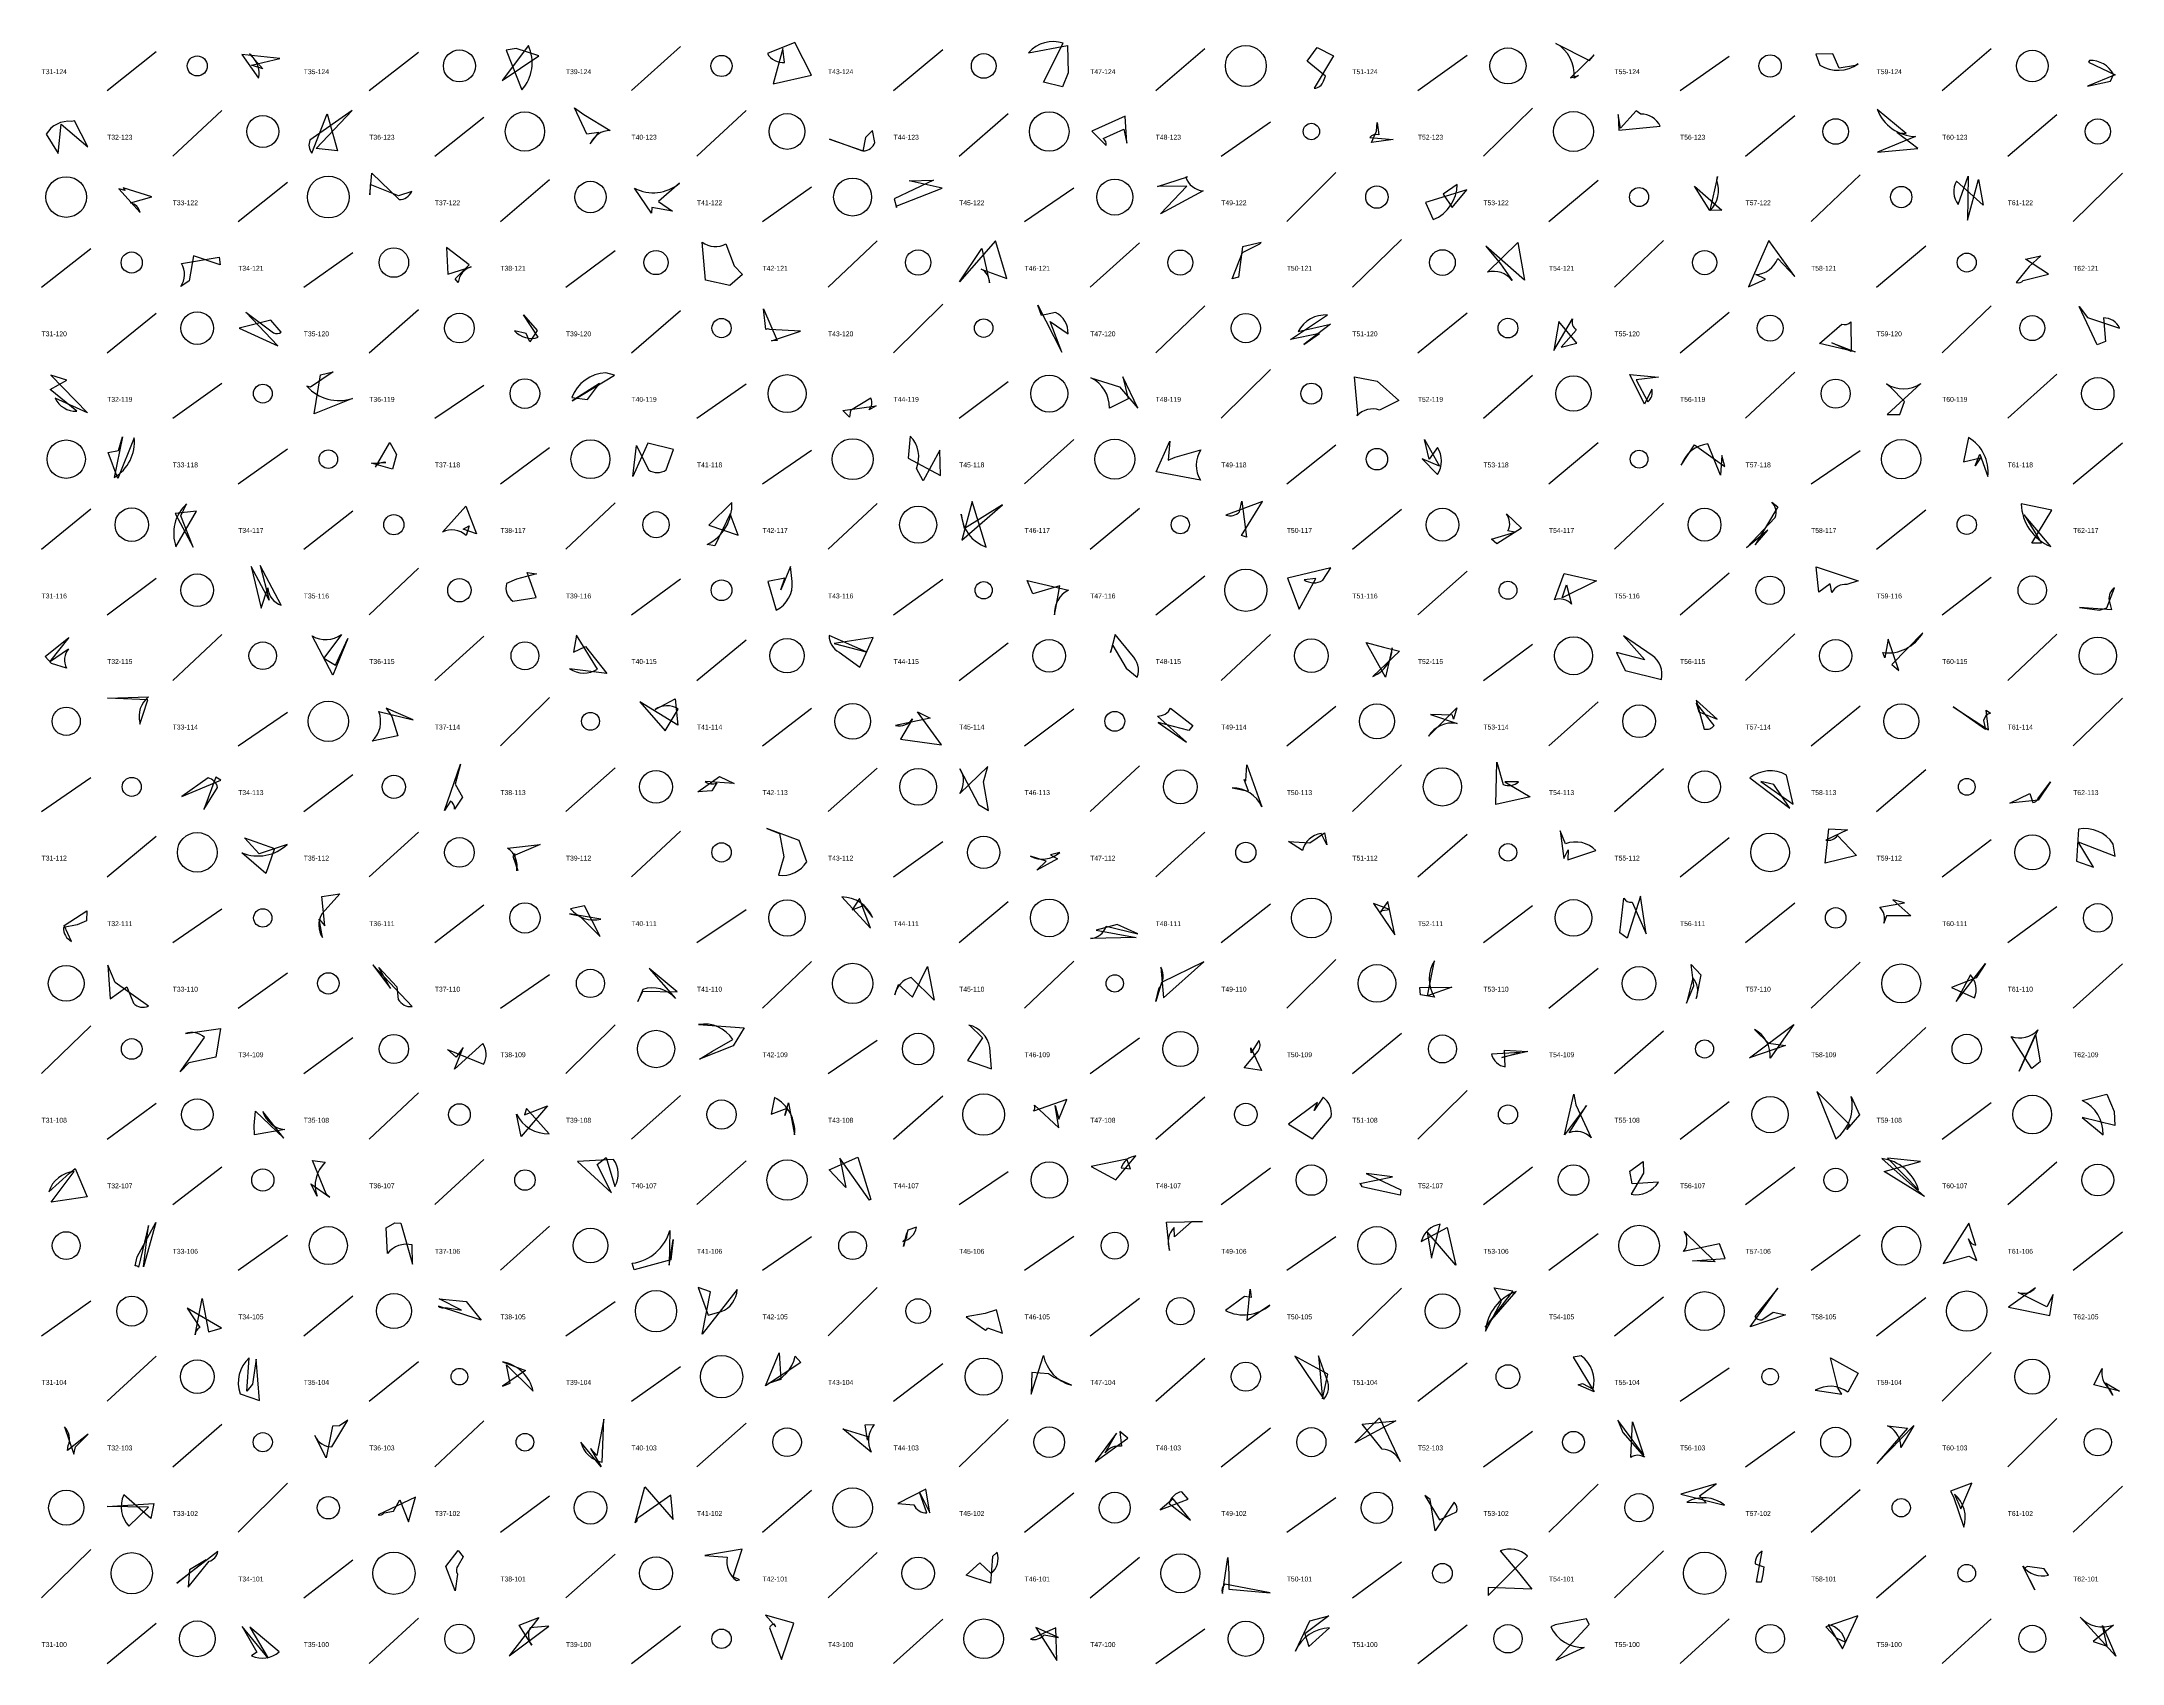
# Model space of a CAD drawing. Header units: millimetres. Extents: x -1 to 9990, y 0 to 15990.
# Drawn here: x 1240 to 2510, y 4000 to 4990 of the extents above; entities that cross this region are included whole.
import ezdxf

# ---------------------------------------------------------------- set-up
doc = ezdxf.new("R2010")
doc.units = ezdxf.units.MM
doc.layers.add('TEXT', color=3, linetype='Continuous')
doc.layers.add('WALL', color=1, linetype='Continuous')

msp = doc.modelspace()

# ---------------------------------------------------------------- linework, layer by layer
for points in [[(1385.4, 4979.5), (1362.3, 4982), (1372.4, 4967.5, 0.3), (1366.8, 4982.3), (1375.1, 4973.3), (1368.1, 4975.5)], [(1529.7, 4985.7), (1523.5, 4984.6), (1533.2, 4960.4, 0.3), (1537.1, 4987.4), (1521, 4966.1), (1543.5, 4981.2)], [(1709.9, 4969.3), (1699.7, 4989.4), (1683, 4982.6, 0.3), (1693.5, 4977.1), (1692.5, 4985.7), (1686.5, 4964.1)], [(1863.1, 4962.3), (1851.4, 4965.2), (1863.6, 4988.9, 0.3), (1842.4, 4983.1), (1866.1, 4987.4), (1866.5, 4970.9)], [(2018.5, 4986.2), (2028.5, 4981.2), (2016.8, 4961.4, 0.3), (2022.4, 4965.7), (2023.6, 4968.7), (2012.5, 4977.9)], [(2173.2, 4967.8), (2178, 4969.2), (2175.3, 4967.6, 0.3), (2164.3, 4988.8), (2184.7, 4978.3), (2187.6, 4981.8)], [(2333.2, 4982.4), (2322.8, 4982.1), (2325.4, 4975.5, 0.3), (2348.7, 4976.3), (2347.2, 4975.3), (2337.2, 4973.7)], [(2488.7, 4962.7), (2502.7, 4965.7), (2504.5, 4969.8, 0.3), (2489.9, 4978.3), (2489.3, 4977.4), (2505.6, 4969.6)], [(1268.3, 4925.7), (1260.1, 4941.6), (1258.4, 4941.1, 0.3), (1242.8, 4933.3), (1250.1, 4921.5), (1251.9, 4939.4)], [(1407.5, 4924.6), (1429.5, 4947.9), (1403.8, 4929.7, 0.3), (1405, 4921.8), (1414.2, 4945.8), (1420.5, 4923.2)], [(1565.3, 4949.4), (1571, 4945.4), (1587.1, 4935.6, 0.3), (1574.8, 4927.4), (1580, 4934.4), (1572.7, 4933.4)], [(1901.4, 4944.4), (1881.1, 4935.2), (1889.8, 4926.5, 0.3), (1887.9, 4930.7), (1900.5, 4936.5), (1902.4, 4927.8)], [(2054.7, 4935.2), (2055.2, 4940.4), (2056.2, 4933, 0.3), (2050.6, 4931.3), (2064.9, 4930.1), (2051.7, 4928.2)], [(2202.3, 4945.3), (2202.6, 4935.8), (2227.9, 4938.3, 0.3), (2216, 4945.6), (2213.2, 4947.6), (2203.6, 4937.1)], [(2372.4, 4934.4), (2378.1, 4933.7), (2360.3, 4948.5, 0.3), (2383.7, 4931.9), (2360.5, 4922.4), (2385.1, 4924.6)], [(1741.2, 4923), (1720.9, 4930.4), (1741.5, 4923.1, 0.3), (1748.6, 4928.3), (1747.1, 4935.7), (1742.8, 4931.3)], [(1440.3, 4896.4), (1441.6, 4909.6), (1458.2, 4893.4, 0.3), (1465.9, 4898.4), (1457.8, 4895.8), (1440.6, 4902.7)], [(1612.5, 4888.6), (1612.2, 4885.1), (1601.8, 4900.4, 0.3), (1629.3, 4903.4), (1616.6, 4892.3), (1625, 4886.4)], [(1784.4, 4905.2), (1760.3, 4893.9), (1761.7, 4888.6, 0.3), (1761.6, 4889.5), (1789.7, 4900.5), (1769.5, 4904.9)], [(1921.1, 4901.4), (1939.4, 4907.4), (1938.4, 4907.1, 0.3), (1948.9, 4898.7), (1923, 4884.8), (1939, 4901.7)], [(2109.8, 4899.3), (2084.6, 4891.7), (2089.4, 4881.2, 0.3), (2104, 4902.7), (2095.4, 4896.7), (2101, 4888.6)], [(2248.9, 4901.7), (2265.5, 4886.9), (2258.4, 4886.8, 0.3), (2262.4, 4905.2), (2262.9, 4907.6), (2258.1, 4886.8)], [(2422.2, 4905.6), (2425, 4890), (2408.8, 4904.7, 0.3), (2409.7, 4890.4), (2415.8, 4907.8), (2415.5, 4880.8)], [(1290.9, 4898.9), (1287.2, 4899.9), (1300.1, 4885.6, 0.3), (1294.3, 4891.4), (1307.3, 4895.2), (1289.8, 4900.7)], [(1660, 4841), (1645.3, 4844.3), (1643.2, 4867.4, 0.3), (1657.7, 4866.4), (1662.6, 4853), (1667.7, 4847.7)], [(1800.3, 4843.3), (1813.9, 4863.6), (1818.5, 4842.6, 0.3), (1813.5, 4851), (1829.1, 4845.3), (1822.2, 4868.3)], [(1966.7, 4845.1), (1973, 4861.2), (1983.5, 4866.5, 0.3), (1984.3, 4867.3), (1973, 4864.7), (1970.5, 4846)], [(2121.5, 4865), (2130.4, 4854.3), (2137.5, 4844, 0.3), (2122.5, 4849.2), (2141.1, 4867.3), (2145.1, 4844.3)], [(2281.9, 4840.1), (2292.1, 4844.9), (2286.2, 4847.7, 0.3), (2299.7, 4857.5), (2310, 4846.4), (2294.2, 4868.4)], [(1332.7, 4859.1), (1330.1, 4843.9), (1324.9, 4840.4, 0.3), (1325.4, 4854.4), (1348.3, 4858.3), (1349, 4853.7)], [(1487.1, 4864.1), (1488, 4848), (1502.1, 4852.4, 0.3), (1494.3, 4842.8), (1492.5, 4845), (1500.9, 4853.7)], [(2460.3, 4859.2), (2453.1, 4852.5), (2445.2, 4842.8, 0.3), (2449.5, 4844.1), (2464.9, 4847.9), (2450.8, 4857.1)], [(1685.4, 4807.2), (1703.1, 4813.2), (1684.5, 4814.1, 0.3), (1682.1, 4814.2), (1680.6, 4826.7), (1688.9, 4807.4)], [(1862.7, 4800.3), (1855.5, 4819.1), (1866.5, 4811.5, 0.3), (1858.8, 4824.5), (1850.2, 4822.6), (1848.1, 4829)], [(2483.6, 4828.1), (2488.7, 4821.5), (2508.3, 4815, 0.3), (2498.4, 4821.2), (2499.7, 4806.8), (2494.7, 4804.7)], [(1384.1, 4804.1), (1364.7, 4824.7), (1381.5, 4812.2, 0.3), (1386.3, 4812.5), (1380, 4819.8), (1360.5, 4814.9)], [(1538, 4806.6), (1535.7, 4811.8), (1528.7, 4813.4, 0.3), (1543.1, 4809.4), (1534.1, 4823), (1542.5, 4813.5)], [(2020, 4811.7), (2002.2, 4808), (2024.9, 4823, 0.3), (2007, 4812.9), (2026.7, 4817.3), (2010.4, 4805)], [(2166.1, 4819), (2162.9, 4801.3), (2174.3, 4820.7, 0.3), (2176.7, 4813.8), (2167.5, 4803.4), (2177, 4805.9)], [(2346.9, 4800.5), (2325.1, 4805.5), (2338.7, 4817.4, 0.3), (2344.2, 4818.8), (2344.4, 4800.8), (2332.6, 4806.1)], [(1417.9, 4788.3), (1404.1, 4778.9), (1401.9, 4779.5, 0.3), (1429.8, 4772.1), (1406.4, 4762.7), (1410.2, 4786.4)], [(1245.6, 4786.2), (1268, 4763.3), (1248.3, 4772.2, 0.3), (1261.4, 4764.3), (1245.2, 4777.5), (1255.3, 4783.3)], [(1563.9, 4770.6), (1589.7, 4786.2), (1584.3, 4787.7, 0.3), (1563.6, 4772.6), (1573.1, 4771.4), (1580.5, 4781.1)], [(1899.9, 4785.3), (1903.1, 4771.9), (1891.7, 4766.2, 0.3), (1880.4, 4784.6), (1897.8, 4779.1), (1909, 4766.1)], [(2055.2, 4782.7), (2068.4, 4770.8), (2056.6, 4765, 0.3), (2043, 4761.5), (2043.3, 4762.8), (2041.4, 4785.3)], [(2226.8, 4785), (2213.3, 4783.5), (2220.4, 4770, 0.3), (2222.8, 4777.8), (2218.3, 4768.6), (2209.4, 4786.7)], [(2377.1, 4770.3), (2368.5, 4778.9), (2366, 4781, 0.3), (2387, 4781.1), (2366.4, 4762.2), (2374.1, 4762.2)], [(1729.1, 4764.8), (1749.3, 4767.5), (1745, 4765.2, 0.3), (1746.2, 4772.2), (1733.8, 4764.8), (1733, 4760.7)], [(1287, 4740.2), (1289.4, 4748.6), (1284.2, 4723.9, 0.3), (1296.5, 4748.1), (1286.6, 4723.3), (1280.6, 4739)], [(1454.2, 4728.8), (1441.4, 4732.6), (1450.1, 4733, 0.3), (1443.7, 4730.2), (1452.6, 4745.1), (1456.7, 4737.9)], [(1600.8, 4724.5), (1603, 4743.4), (1610.4, 4728.4, 0.3), (1621.2, 4728.4), (1625.6, 4740.8), (1610, 4744.8)], [(1788.3, 4740.4), (1778.1, 4721.7), (1773.9, 4729.3, 0.3), (1770.2, 4749.1), (1768.9, 4735.7), (1788.7, 4725.1)], [(1927.6, 4734.4), (1931.9, 4736.3), (1947.5, 4740.6, 0.3), (1947.4, 4722.2), (1920.3, 4727.2), (1928.7, 4745.9)], [(2093.2, 4730.7), (2082.7, 4735.3), (2091.9, 4725.6, 0.3), (2091.9, 4742.2), (2086.9, 4735.1), (2084, 4747)], [(2265.6, 4737.2), (2264.7, 4725.2), (2257, 4744.3, 0.3), (2240.8, 4731.3), (2248.9, 4743.7), (2267.3, 4730.6)], [(2420.1, 4730.9), (2423, 4738), (2427.9, 4724.4, 0.3), (2416, 4748.2), (2413.1, 4733.4), (2423.3, 4735.8)], [(1332.5, 4681.3), (1324.9, 4700.5), (1328.5, 4707.7, 0.3), (1322, 4681.5), (1334.5, 4703.3), (1321.5, 4701.8)], [(1497.3, 4692.2), (1501, 4694.3), (1499.1, 4688.5, 0.3), (1484.7, 4690.5), (1498.9, 4706.3), (1505.5, 4689.4)], [(1660.2, 4701.6), (1650.8, 4682.2), (1646.3, 4683, 0.3), (1661.3, 4708.5), (1647.2, 4694.8), (1665.1, 4688.6)], [(1826.4, 4707.2), (1803.2, 4692.6), (1801.3, 4701.4, 0.3), (1816.5, 4681.3), (1807.9, 4709.2), (1801.6, 4685.5)], [(1972.4, 4688.5), (1985.1, 4709.1), (1962.8, 4700.9, 0.3), (1971.2, 4702.9), (1972.5, 4709.4), (1975.5, 4687.4)], [(2125, 4686.2), (2139.1, 4690.5), (2134.9, 4691.2, 0.3), (2134, 4701.7), (2143.2, 4692.9), (2128.1, 4683.4)], [(2293.7, 4691.6), (2280.6, 4680.8), (2298.1, 4699.3, 0.3), (2296.1, 4708.7), (2299.7, 4706), (2285.8, 4682.8)], [(2454.7, 4683.8), (2467, 4703.9), (2448.3, 4707.7, 0.3), (2466.3, 4681.7), (2450.1, 4701.1), (2460.6, 4683.8)], [(1368, 4669.5), (1374, 4644.1), (1378, 4656.5, 0.3), (1386.3, 4645.8), (1373.4, 4670), (1378.8, 4648.9)], [(1542.1, 4665.1), (1529.8, 4661.8), (1523.7, 4659.1, 0.3), (1527.6, 4648.3), (1541.9, 4650.6), (1536.3, 4665.8)], [(1693.7, 4662.4), (1683.2, 4660.3), (1688.4, 4642.8, 0.3), (1698.2, 4660.3), (1697, 4669.4), (1691.2, 4655.3)], [(1844.9, 4652.8), (1841.5, 4661), (1866.7, 4655.1, 0.3), (1858.3, 4640), (1859.1, 4644), (1861.5, 4657.7)], [(2007.6, 4643.4), (2017.8, 4662.2), (2010.6, 4661.4, 0.3), (2022, 4661.1), (2026.8, 4668.6), (2000.4, 4662.4)], [(2168.1, 4650.3), (2170.7, 4658.4), (2173.8, 4646.6, 0.3), (2163.4, 4649.1), (2169.2, 4665.2), (2189.1, 4660.8)], [(2323.2, 4669.2), (2348.8, 4660.7), (2341.8, 4658.5, 0.3), (2332.7, 4653.7), (2331.6, 4659), (2324.7, 4653.9)], [(2496, 4642.9), (2500.6, 4644.3), (2505.2, 4656.5, 0.3), (2501.9, 4648.8), (2503.4, 4643.1), (2483.9, 4644.4)], [(1256.7, 4626.1), (1244.9, 4611.4), (1256.5, 4619.3, 0.3), (1255.1, 4607.4), (1246.1, 4610.3), (1242.2, 4614.6)], [(1426.9, 4625.5), (1417.8, 4603.2), (1405.1, 4627.1, 0.3), (1423.1, 4628), (1412.2, 4613.5), (1419.3, 4609.2)], [(1572, 4620.7), (1585, 4604.2), (1562.2, 4607.1, 0.3), (1579.3, 4606.9), (1566.5, 4627.5), (1564.6, 4617.2)], [(1723.7, 4622.4), (1743.2, 4617.4), (1720.7, 4627.4, 0.3), (1726.8, 4617.3), (1739.4, 4608), (1747.6, 4626.2)], [(1893.9, 4621.3), (1902, 4607.4), (1908.7, 4601.9, 0.3), (1905.4, 4615.5), (1895.3, 4628), (1892.4, 4617)], [(2059, 4620.3), (2068.7, 4617.9), (2052.6, 4602.4, 0.3), (2064.3, 4619.8), (2060.3, 4601.9), (2048.5, 4623.2)], [(2201.2, 4617), (2206.6, 4606.1), (2228.7, 4600.6, 0.3), (2223.1, 4615.2), (2205.5, 4627.2), (2218.5, 4612.6)], [(2367.1, 4625.2), (2365, 4613.7), (2363.8, 4616.9, 0.3), (2388.3, 4629.1), (2369.3, 4609.7), (2373.6, 4606.1)], [(1304.9, 4588.2), (1280.2, 4589.1), (1305.2, 4589.9, 0.3), (1300, 4574.2), (1300, 4573.2), (1301.8, 4578.7)], [(1605.2, 4586.9), (1620.6, 4569.2), (1628.5, 4582.5, 0.3), (1614.4, 4582.2), (1626.7, 4588.7), (1628.4, 4572.6)], [(2262.7, 4576.4), (2249.9, 4587.9), (2254.8, 4570.3, 0.3), (2260.8, 4572.5), (2249.9, 4586.2), (2251.5, 4580.7)], [(1453.7, 4577.9), (1457.5, 4566.1), (1441.8, 4562.9, 0.3), (1445.9, 4580.9), (1466.8, 4576), (1450.3, 4583)], [(1774.5, 4580.8), (1782.3, 4577), (1761.2, 4572.4, 0.3), (1771.5, 4576.5), (1764.2, 4564.2), (1789.3, 4560.6)], [(1921.4, 4574.2), (1938.8, 4562.2), (1921.1, 4578.2, 0.3), (1929.1, 4583.1), (1942.6, 4572.5), (1940.2, 4569.3)], [(2101.2, 4578.8), (2087.7, 4579.2), (2103.9, 4573.7, 0.3), (2086.4, 4565.9), (2103.7, 4583.3), (2101.8, 4576.3)], [(2428.2, 4569.7), (2426.8, 4581.9), (2429.5, 4580, 0.3), (2425.3, 4575.4), (2426.5, 4570.1), (2406.7, 4583.9)], [(1492.5, 4536.6), (1496.9, 4528.6), (1492, 4521.3, 0.3), (1489.6, 4526.2), (1486, 4520.5), (1495.6, 4548.9)], [(1814.8, 4538), (1817.5, 4547.5), (1800.4, 4530.9, 0.3), (1800.5, 4546), (1811.9, 4524.3), (1818, 4520.6)], [(1974.9, 4538.6), (1975.6, 4548.5), (1984.8, 4522.8, 0.3), (1966.6, 4534.3), (1976.6, 4532.4), (1974, 4539.5)], [(2127.6, 4524.3), (2128.1, 4550), (2132.1, 4536.5, 0.3), (2141.5, 4538.1), (2133, 4538.1), (2148.6, 4528.9)], [(1346.3, 4540.9), (1339.1, 4521.2), (1347.4, 4534.5, 0.3), (1341.6, 4540.4), (1325.6, 4529.2), (1349.4, 4539)], [(1653.8, 4541.3), (1662.6, 4537), (1645, 4538.3, 0.3), (1652.2, 4537.5), (1649.1, 4532.6), (1640.5, 4532)], [(2289.3, 4538.3), (2309, 4524.4), (2304.9, 4542.2, 0.3), (2282.6, 4540.5), (2307, 4521.9), (2297.2, 4536.4)], [(2441.4, 4525.1), (2453.5, 4530.9), (2455.4, 4525.5, 0.3), (2458.4, 4527.7), (2466.2, 4538), (2458.5, 4526.9)], [(1690.3, 4506.5), (1693, 4492.2), (1689.8, 4481.1, 0.3), (1707, 4489.3), (1702.3, 4502.2), (1682.7, 4509.6)], [(2330.8, 4509.4), (2342.2, 4508.7), (2329, 4502.5, 0.3), (2336.1, 4505.3), (2347.8, 4493.1), (2328.6, 4488.4)], [(2483, 4501.5), (2505.6, 4492.6), (2504.4, 4500.1, 0.3), (2483.2, 4509.2), (2482, 4489.6), (2492.3, 4486)], [(1382.1, 4497.4), (1376.9, 4482.1), (1362.3, 4494.8, 0.3), (1389.9, 4499.9), (1372.7, 4494.1), (1363.9, 4503.9)], [(1530.6, 4484), (1528.6, 4494.4), (1530, 4483.7, 0.3), (1524.4, 4497.6), (1544.3, 4499.9), (1527.7, 4492.6)], [(2023.1, 4507), (2024.4, 4499.6), (2020.9, 4506.6, 0.3), (2009.6, 4496.2), (2001.1, 4501.6), (2014.1, 4500.9)], [(2171.7, 4496.5), (2171.6, 4490.5), (2188.7, 4496.1, 0.3), (2170.1, 4500.2), (2166.8, 4508.1), (2169.1, 4491.2)], [(1847.5, 4484.1), (1853.2, 4489.6), (1843.5, 4492.6, 0.3), (1861.4, 4494.9), (1855.7, 4493.6), (1860.1, 4491)], [(1267.3, 4453.2), (1261.8, 4450.8), (1253.3, 4449.2, 0.3), (1258.3, 4440.7), (1253.7, 4450.4), (1267.7, 4459.3)], [(1411, 4468.1), (1422, 4469.8), (1411.2, 4457.7, 0.3), (1411.5, 4443), (1409.5, 4454.3), (1412.8, 4450.2)], [(1581, 4443.7), (1571.3, 4462.4), (1562.9, 4460.6, 0.3), (1581.4, 4454.3), (1562.2, 4457.4), (1568.2, 4456.2)], [(1734.7, 4460), (1741.7, 4462.6), (1747.2, 4455.2, 0.3), (1728.4, 4467.8), (1746, 4448.7), (1739.2, 4466.9)], [(2066, 4444.6), (2061.6, 4465), (2057.1, 4458.8, 0.3), (2058.3, 4459.5), (2062.6, 4460.2), (2053, 4463.8)], [(2207.7, 4442.7), (2203.2, 4445.9), (2205.7, 4467.1, 0.3), (2210.7, 4464.6), (2219.4, 4445.2), (2215.9, 4468.2)], [(2380.9, 4456.3), (2366.1, 4456.3), (2364.4, 4451.7, 0.3), (2361.9, 4461.5), (2377.1, 4464.2), (2369.9, 4466.1)], [(1883.7, 4447.5), (1908, 4443), (1880.2, 4442.4, 0.3), (1889.7, 4449.9), (1909.1, 4445.3), (1896.5, 4450.9)], [(1281.9, 4405.7), (1292, 4412.9), (1296, 4402.9, 0.3), (1305.2, 4401.1), (1284.9, 4415.6), (1280.5, 4426.2)], [(1445.8, 4424.8), (1456.8, 4412.9), (1457.7, 4405.3, 0.3), (1466.1, 4400.9), (1442.1, 4426.4), (1452.9, 4412)], [(1627.9, 4409.9), (1610.8, 4424.2), (1626.9, 4405.9, 0.3), (1606.9, 4411.4), (1604, 4404), (1607, 4410.2)], [(1780.8, 4425.4), (1784.7, 4404.9), (1770.8, 4418.6, 0.3), (1760.7, 4408), (1763, 4414.3), (1771.5, 4406.7)], [(1923.6, 4415.6), (1920, 4404), (1921.8, 4411.7, 0.3), (1923.2, 4425), (1924.7, 4406.2), (1949.4, 4428.2)], [(2100.8, 4412.8), (2085.9, 4407.5), (2090.2, 4428.9, 0.3), (2090.2, 4406.7), (2081.7, 4408), (2081.2, 4412.6)], [(2246.9, 4426.5), (2252.7, 4420.2), (2249.8, 4405.9, 0.3), (2247.8, 4418.4), (2244, 4402.9), (2248.4, 4413.5)], [(2420.7, 4418.5), (2405.6, 4412.6), (2419.8, 4406.2, 0.3), (2417.2, 4420.2), (2408.5, 4404), (2426.4, 4427.1)], [(1329.9, 4366.5), (1324.6, 4361.1), (1339.4, 4382, 0.3), (1327.8, 4384.4), (1349.1, 4387.6), (1346.3, 4370)], [(1641.5, 4368.8), (1649.4, 4373.7), (1661.9, 4380.8, 0.3), (1641, 4389.9), (1668.8, 4388), (1662, 4376.9)], [(1805.2, 4368), (1819.8, 4362.9), (1818.7, 4376, 0.3), (1805.9, 4389.6), (1806.4, 4389.6), (1814.2, 4381.9)], [(2282.5, 4369.7), (2309.4, 4389.9), (2295, 4369.4, 0.3), (2285.4, 4386.9), (2294.1, 4378.5), (2304.4, 4377.1)], [(2459.8, 4367.1), (2454.8, 4363.1), (2442.2, 4382.6, 0.3), (2458.3, 4386.6), (2447.1, 4361.5), (2457, 4383.9)], [(1493.1, 4370.1), (1487.8, 4374.6), (1509.7, 4365.7, 0.3), (1509.2, 4378.4), (1492.1, 4362.7), (1497.2, 4375.9)], [(1984.5, 4361.9), (1973.9, 4363.5), (1982.5, 4373.7, 0.3), (1982.9, 4380.2), (1978.2, 4372.6), (1978.1, 4375.7)], [(2131.3, 4369.8), (2142.5, 4372.8), (2124.9, 4371.8, 0.3), (2133.3, 4364.1), (2132.9, 4374.3), (2147.2, 4373.5)], [(1693.7, 4334.4), (1695.8, 4342.2), (1699.6, 4322.6, 0.3), (1687.3, 4345.4), (1685.2, 4335.3), (1695.1, 4338.9)], [(1860.9, 4332.1), (1865.8, 4344.2), (1845.4, 4337, 0.3), (1846, 4340.7), (1860.8, 4326.9), (1858.6, 4340.6)], [(2001, 4329.2), (2015.7, 4320.2), (2027, 4333.6, 0.3), (2022.1, 4345.5), (2016.8, 4337.5), (2018.8, 4342.3)], [(2175.2, 4347.4), (2176.4, 4341), (2185.7, 4320.8, 0.3), (2172.4, 4323.9), (2182.9, 4340.5), (2169.4, 4322.7)], [(2343.5, 4329), (2323.6, 4349), (2335.1, 4320.2, 0.3), (2344.4, 4346), (2349.6, 4334.9), (2341.9, 4325.9)], [(2505.3, 4328.3), (2485.4, 4333.1), (2498.2, 4322.7, 0.3), (2485.5, 4343.5), (2500.5, 4347.5), (2504.9, 4336.8)], [(1370.5, 4337.1), (1387.9, 4320.5), (1375, 4336.8, 0.3), (1388.4, 4325.8), (1369.9, 4322.7), (1369.7, 4328.4)], [(1548.7, 4340.4), (1532.6, 4321.5), (1529.9, 4335.3, 0.3), (1549.8, 4323.3), (1536, 4338.7), (1534.7, 4334.8)], [(1413.6, 4286.6), (1405.4, 4307), (1413.1, 4305.9, 0.3), (1408.1, 4285.1), (1404.3, 4292.7), (1416, 4284.6)], [(1579, 4304.5), (1584.6, 4308.7), (1589.8, 4291.1, 0.3), (1589, 4307.5), (1567, 4306.3), (1587.9, 4287.3)], [(1720.6, 4301.3), (1738.2, 4309), (1746.1, 4283.2, 0.3), (1745.3, 4282.7), (1727.1, 4308.3), (1730.8, 4290.4)], [(1880.6, 4303.2), (1895.7, 4295.2), (1907.9, 4309.7, 0.3), (1898.9, 4302.5), (1904.6, 4301.9), (1902.3, 4307.8)], [(2217.5, 4306.3), (2217.8, 4299.3), (2210.1, 4286.3, 0.3), (2226.9, 4293.7), (2210.7, 4292.7), (2209.4, 4300.5)], [(2386.7, 4306.3), (2366.7, 4308.4), (2385.6, 4289.1, 0.3), (2363.1, 4308.1), (2389.2, 4285), (2364.7, 4300.2)], [(1267.9, 4284.8), (1245.9, 4281.6), (1259.8, 4300.2, 0.3), (1244.4, 4287.9), (1257, 4299.2), (1260.5, 4302.1)], [(2069.6, 4289), (2069.1, 4285.8), (2045.8, 4290.8, 0.3), (2044.5, 4293), (2064.5, 4296.9), (2048.5, 4299.1)], [(1302.2, 4242.1), (1305.3, 4267.2), (1299.2, 4241.8, 0.3), (1297, 4242.6), (1298.4, 4248.2), (1309.7, 4269)], [(1459.2, 4268.7), (1466.4, 4243.7), (1466.2, 4255.4, 0.3), (1451.1, 4250.1), (1450.3, 4265.8), (1455.6, 4268.8)], [(1941.8, 4269.5), (1931.5, 4260.4), (1931.3, 4266.1, 0.3), (1928.5, 4252.1), (1926.6, 4269.4), (1948.5, 4269.8)], [(2085.6, 4263.4), (2088.3, 4247.4), (2093.7, 4268, 0.3), (2082.1, 4257.5), (2097.9, 4266), (2103.2, 4243)], [(2416.3, 4248.5), (2421.1, 4245.9), (2416.1, 4259.1, 0.3), (2420.6, 4255.3), (2416.3, 4268.7), (2400.7, 4244)], [(1624, 4246.3), (1601.6, 4240.3), (1600.5, 4244.2, 0.3), (1623.4, 4264.3), (1623.1, 4243), (1625.4, 4258.8)], [(1768, 4262.8), (1767.9, 4259.6), (1765.7, 4257.6, 0.3), (1774, 4266.2), (1768.7, 4264.5), (1766, 4254.4)], [(2267.6, 4247.1), (2264.2, 4256.1), (2242.2, 4251.3, 0.3), (2242.6, 4263.7), (2261.5, 4245.1), (2247.6, 4245.6)], [(1640.8, 4229.4), (1646.9, 4212.5), (1654.7, 4214.7, 0.3), (1664.5, 4228.2), (1643.1, 4201), (1648.3, 4226.8)], [(2137.9, 4227.3), (2121.1, 4205.3), (2140, 4226.9, 0.3), (2121.3, 4202.8), (2131.1, 4221), (2126.5, 4229.2)], [(2467.7, 4225.2), (2463.9, 4217.7), (2446.3, 4226.4, 0.3), (2457, 4229.2), (2440.4, 4217.5), (2465.7, 4212.3)], [(1349.8, 4204.6), (1328.9, 4216.8), (1336.5, 4205, 0.3), (1333.8, 4200.5), (1338, 4222.8), (1341.8, 4202.4)], [(1499.1, 4220.9), (1508.3, 4209.4), (1482.2, 4218.1, 0.3), (1486.5, 4217.2), (1496.3, 4215.6), (1482.6, 4222.6)], [(1978.2, 4223.4), (1974.2, 4223.9), (1962.6, 4215.3, 0.3), (1989.6, 4218.6), (1975.9, 4209.3), (1977.7, 4228.4)], [(2282.9, 4205.4), (2299.7, 4229.1), (2285.6, 4211.8, 0.3), (2290, 4209.7), (2296.8, 4214.4), (2304.3, 4212.8)], [(1815.9, 4213.6), (1804.4, 4211.5), (1816.1, 4203.3, 0.3), (1817.3, 4204.8), (1826.5, 4201.5), (1822.9, 4215.7)], [(1368.7, 4170.4), (1365.3, 4166.2), (1366.7, 4186.4, 0.3), (1361.1, 4164.6), (1372.9, 4160.4), (1370.9, 4185.6)], [(1526, 4171.1), (1523.8, 4182.3), (1540.1, 4166.1, 0.3), (1521.2, 4184.1), (1535.3, 4178.7), (1521.2, 4169.2)], [(1690.1, 4189.5), (1691.1, 4173.2), (1683.9, 4171.1, 0.3), (1700, 4187.5), (1703.3, 4183.7), (1681.9, 4169.4)], [(1844.4, 4177.5), (1843.9, 4164.3), (1851.6, 4188, 0.3), (1868.5, 4169.9), (1857.7, 4174.6), (1854.5, 4176.7)], [(2025.1, 4176.6), (2005, 4187.5), (2022.7, 4161.3, 0.3), (2024.4, 4173.4), (2019.3, 4187.7), (2021.7, 4161.5)], [(2177.8, 4170), (2180.4, 4170.8), (2187, 4167.4, 0.3), (2179.7, 4187.8), (2174.8, 4186.9), (2187.6, 4165.7)], [(2331.8, 4186.5), (2348.8, 4177.2), (2342.5, 4165.5, 0.3), (2322.4, 4166.7), (2338.8, 4164.4), (2336.6, 4167.8)], [(2508.2, 4166.2), (2492.6, 4170.1), (2497.7, 4180, 0.3), (2502.1, 4167.7), (2504.1, 4163.7), (2499.7, 4171.2)], [(1268.5, 4139.9), (1255.9, 4129.9), (1256.3, 4133, 0.3), (1254, 4144.3), (1259.6, 4127.6), (1260.6, 4132.1)], [(1417.5, 4144.7), (1413.7, 4125.4), (1406.7, 4139, 0.3), (1417.2, 4132.2), (1426.9, 4148.5), (1421.9, 4144.9)], [(1575.1, 4131.1), (1581.6, 4120), (1569.1, 4135, 0.3), (1582.1, 4122.9), (1583.2, 4149.1), (1578.8, 4126.9)], [(1744, 4136.2), (1742.6, 4145.7), (1748.2, 4145.8, 0.3), (1746.3, 4129), (1729.1, 4143.2), (1744.8, 4138.2)], [(1903, 4137.5), (1898, 4141.5), (1899.1, 4132.5, 0.3), (1889.2, 4128.5), (1896, 4140.6), (1883, 4123)], [(2041.5, 4134.6), (2056.6, 4149.8), (2069.2, 4123.2, 0.3), (2058.2, 4130.7), (2045.9, 4146.1), (2066.6, 4148.1)], [(2202, 4148.4), (2205.2, 4140.9), (2218.4, 4125.8, 0.3), (2209.9, 4125.7), (2211.1, 4147.4), (2217.8, 4127.2)], [(2360.2, 4121.9), (2382.7, 4145.2), (2374.7, 4131.7, 0.3), (2367.5, 4144.5), (2366.6, 4145), (2378.9, 4143.5)], [(1308.4, 4097.5), (1306.7, 4088.4), (1290.1, 4102.8, 0.3), (1293.3, 4083.7), (1305.3, 4095.4), (1280.1, 4095.7)], [(1625.5, 4087.8), (1624.1, 4102.7), (1605.1, 4089.4, 0.3), (1603.2, 4086.9), (1602.2, 4085.8), (1608.2, 4107.8)], [(1779.6, 4106.4), (1762.6, 4097.6), (1772.3, 4096.8, 0.3), (1780.3, 4091.8), (1775.8, 4104.6), (1782.1, 4091.8)], [(1922.8, 4093.7), (1939.8, 4100.3), (1936, 4104.8, 0.3), (1928.2, 4097.5), (1941.2, 4087.4), (1930.6, 4100.5)], [(2084.2, 4102.5), (2093.2, 4087.7), (2103.6, 4092.4, 0.3), (2102.1, 4098.3), (2090.5, 4081), (2087.6, 4100)], [(2262, 4109.6), (2240.6, 4103.3), (2267.2, 4096.6, 0.3), (2244.1, 4098.5), (2256, 4098), (2251.8, 4102.2)], [(2405.1, 4105.1), (2407, 4101.7), (2413.2, 4083.1, 0.3), (2407.6, 4103.3), (2411.4, 4094.4), (2418.2, 4109.9)], [(1464, 4086.4), (1468.3, 4101.4), (1445.5, 4090.7, 0.3), (1449.1, 4091.8), (1454.7, 4093), (1458.6, 4099.9)], [(1330.3, 4057.1), (1329.4, 4046.5), (1342.2, 4062.3, 0.3), (1347.5, 4068.2), (1322.5, 4048.9), (1340.5, 4063.2)], [(1494.2, 4068.8), (1497.3, 4065.1), (1494.2, 4059.8, 0.3), (1493.8, 4054.5), (1492.4, 4044.2), (1486.8, 4059.2)], [(1667.5, 4069.8), (1644.8, 4065.8), (1658.5, 4064.8, 0.3), (1664.2, 4050.5), (1666, 4050.9), (1662.1, 4052.8)], [(1804.2, 4053.9), (1812.7, 4061.3), (1819.6, 4054.8, 0.3), (1823.2, 4067.8), (1820.3, 4065.2), (1819.2, 4049)], [(1964.7, 4045.2), (1989.8, 4043.1), (1962.2, 4048.4, 0.3), (1960.7, 4042.7), (1964.1, 4064.6), (1964.7, 4054.7)], [(2122.9, 4046.4), (2123, 4041.4), (2147, 4065.4, 0.3), (2130.3, 4068.6), (2141.5, 4055.5), (2149.5, 4045.2)], [(2289.5, 4049.5), (2286.6, 4049.5), (2290.2, 4068.4, 0.3), (2285.9, 4060.7), (2291.1, 4059), (2290.6, 4054.3)], [(2449.8, 4058), (2456.6, 4044.9), (2449.2, 4059.4, 0.3), (2464.9, 4053.9), (2462.2, 4057.8), (2452, 4059.2)], [(1525.3, 4004.6), (1549.6, 4022.8), (1538.2, 4021.8, 0.3), (1539.2, 4011.2), (1531.4, 4023.3), (1543.5, 4028)], [(1681.8, 4029.5), (1688.2, 4022.3), (1687.4, 4024, 0.3), (1684.2, 4021.6), (1691.6, 4002.4), (1699.1, 4024.6)], [(2011.1, 4018), (2013.4, 4010.3), (2026.1, 4021.6, 0.3), (2005.3, 4007.5), (2014, 4025.9), (2025.7, 4029.1)], [(2183, 4027.2), (2163.7, 4023.6), (2161.1, 4022.4, 0.3), (2181.5, 4009.7), (2164.2, 4001.7), (2184.5, 4023.8)], [(2328.9, 4022.3), (2335.4, 4015.5), (2341.1, 4012.9, 0.3), (2330.5, 4023.6), (2339.1, 4008.9), (2348.5, 4029.1)], [(2497.8, 4023.2), (2506.1, 4004.4), (2484.2, 4028.2, 0.3), (2504.5, 4023.4), (2492.2, 4013.3), (2500.8, 4010.5)], [(1362.5, 4022.5), (1371.3, 4006.8), (1368.2, 4004.7, 0.3), (1385, 4007), (1367, 4022.2), (1378.2, 4003.1)], [(1859.7, 4001.7), (1859.1, 4021.8), (1843.5, 4014.8, 0.3), (1851.9, 4017.5), (1860.6, 4015.9), (1846.9, 4021.9)]]:
    msp.add_lwpolyline(points, format="xyb", close=True)
for centre, radius in [((1335, 4975), 6.13), ((1495, 4975), 9.78), ((1655, 4975), 6.46), ((1815, 4975), 7.53), ((1975, 4975), 12.5), ((2135, 4975), 11), ((2295, 4975), 6.82), ((2455, 4975), 9.62), ((1375, 4935), 9.7), ((1535, 4935), 12), ((1695, 4935), 10.9), ((1855, 4935), 12.1), ((2175, 4935), 12.2), ((2335, 4935), 7.81), ((2495, 4935), 7.7), ((2015, 4935), 5.01), ((1255, 4895), 12.4), ((1415, 4895), 12.8), ((1575, 4895), 9.58), ((1735, 4895), 11.6), ((1895, 4895), 11), ((2055, 4895), 6.85), ((2215, 4895), 5.8), ((2375, 4895), 6.51), ((1295, 4855), 6.45), ((1455, 4855), 9.01), ((1615, 4855), 7.37), ((1775, 4855), 7.74), ((1935, 4855), 7.66), ((2095, 4855), 7.84), ((2255, 4855), 7.4), ((2415, 4855), 5.79), ((1335, 4815), 9.94), ((1495, 4815), 9.06), ((1655, 4815), 5.88), ((1815, 4815), 5.65), ((1975, 4815), 8.92), ((2135, 4815), 6.02), ((2295, 4815), 7.92), ((2455, 4815), 7.63), ((1375, 4775), 5.74), ((1535, 4775), 9.05), ((1695, 4775), 11.6), ((1855, 4775), 11.3), ((2015, 4775), 6.4), ((2175, 4775), 10.8), ((2335, 4775), 8.87), ((2495, 4775), 9.88), ((1255, 4735), 11.7), ((1415, 4735), 5.69), ((1575, 4735), 11.9), ((1735, 4735), 12.5), ((1895, 4735), 12.2), ((2055, 4735), 6.55), ((2215, 4735), 5.43), ((2375, 4735), 12), ((1295, 4695), 10.2), ((1455, 4695), 6.17), ((1615, 4695), 7.96), ((1775, 4695), 11.3), ((1935, 4695), 5.53), ((2095, 4695), 10), ((2255, 4695), 10), ((2415, 4695), 5.93), ((1335, 4655), 9.95), ((1495, 4655), 7.16), ((1655, 4655), 6.33), ((1975, 4655), 12.9), ((2295, 4655), 8.66), ((2455, 4655), 8.7), ((1815, 4655), 5.27), ((2135, 4655), 5.47), ((1375, 4615), 8.43), ((1535, 4615), 8.51), ((1695, 4615), 10.5), ((1855, 4615), 9.99), ((2015, 4615), 10.3), ((2175, 4615), 11.6), ((2335, 4615), 9.87), ((2495, 4615), 11.4), ((1415, 4575), 12.3), ((1735, 4575), 10.9), ((2055, 4575), 10.7), ((2215, 4575), 9.98), ((2375, 4575), 10.7), ((1255, 4575), 8.61), ((1575, 4575), 5.47), ((1895, 4575), 6.08), ((2095, 4535), 11.7), ((1295, 4535), 5.8), ((1455, 4535), 7.07), ((1615, 4535), 10), ((1775, 4535), 11.2), ((1935, 4535), 10.3), ((2255, 4535), 9.76), ((2415, 4535), 5.12), ((1335, 4495), 12.1), ((1495, 4495), 9.07), ((1655, 4495), 5.89), ((1815, 4495), 9.89), ((1975, 4495), 6.2), ((2135, 4495), 5.36), ((2295, 4495), 11.8), ((2455, 4495), 10.7), ((1375, 4455), 5.59), ((1535, 4455), 9.26), ((1695, 4455), 11.1), ((1855, 4455), 11.5), ((2015, 4455), 12.1), ((2175, 4455), 11.2), ((2335, 4455), 6.26), ((2495, 4455), 8.77), ((1255, 4415), 10.9), ((1415, 4415), 6.52), ((1575, 4415), 8.62), ((1735, 4415), 12.3), ((1895, 4415), 5.27), ((2055, 4415), 11.5), ((2215, 4415), 10.3), ((2375, 4415), 11.9), ((1455, 4375), 8.92), ((1615, 4375), 11.4), ((1775, 4375), 9.63), ((1935, 4375), 10.7), ((2095, 4375), 8.54), ((2415, 4375), 8.99), ((1295, 4375), 6.31), ((2255, 4375), 5.52), ((1335, 4335), 9.62), ((1655, 4335), 8.93), ((1815, 4335), 12.7), ((2295, 4335), 11.1), ((2455, 4335), 11.8), ((1495, 4335), 6.62), ((1975, 4335), 6.9), ((2135, 4335), 5.86), ((1695, 4295), 12.3), ((1855, 4295), 11.1), ((1375, 4295), 6.78), ((1535, 4295), 6.25), ((2015, 4295), 9.31), ((2175, 4295), 9.32), ((2335, 4295), 7.16), ((2495, 4295), 9.69), ((2215, 4255), 12.4), ((1255, 4255), 8.48), ((1415, 4255), 11.6), ((1575, 4255), 10.6), ((1735, 4255), 8.5), ((1895, 4255), 8.24), ((2055, 4255), 11.6), ((2375, 4255), 11.9), ((1295, 4215), 9.16), ((1455, 4215), 10.7), ((1615, 4215), 12.6), ((1775, 4215), 7.56), ((1935, 4215), 8.37), ((2095, 4215), 10.6), ((2255, 4215), 11.9), ((2415, 4215), 12.3), ((1335, 4175), 10.3), ((1495, 4175), 5.08), ((1655, 4175), 12.9), ((1815, 4175), 11.3), ((1975, 4175), 8.88), ((2135, 4175), 7.27), ((2295, 4175), 5.06), ((2455, 4175), 10.6), ((1375, 4135), 5.86), ((1535, 4135), 5.39), ((1695, 4135), 8.74), ((1855, 4135), 9.35), ((2015, 4135), 8.91), ((2175, 4135), 6.63), ((2335, 4135), 9.14), ((2495, 4135), 8.29), ((1255, 4095), 10.7), ((1575, 4095), 9.94), ((1735, 4095), 12.1), ((1895, 4095), 9.44), ((2055, 4095), 9.57), ((2215, 4095), 8.65), ((1415, 4095), 6.83), ((2375, 4095), 5.58), ((1295, 4055), 12.6), ((1455, 4055), 12.9), ((1615, 4055), 10.1), ((1775, 4055), 9.9), ((1935, 4055), 11.9), ((2255, 4055), 12.9), ((2095, 4055), 6), ((2415, 4055), 5.4), ((1335, 4015), 10.9), ((1815, 4015), 12.1), ((1495, 4015), 8.95), ((1655, 4015), 5.91), ((1975, 4015), 10.7), ((2135, 4015), 8.65), ((2295, 4015), 8.79), ((2455, 4015), 8.25)]:
    msp.add_circle(centre, radius)
at = {"layer": 'WALL'}
for p, q in [((1280, 4960), (1310, 4983.8)), ((1440, 4960), (1470, 4983.5)), ((1600, 4960), (1630, 4986.9)), ((1760, 4960), (1790, 4985)), ((1920, 4960), (1950, 4985.7)), ((2080, 4960), (2110, 4981.5)), ((2240, 4960), (2270, 4981)), ((2400, 4960), (2430, 4985.7)), ((1320, 4920), (1350, 4947.8)), ((1480, 4920), (1510, 4943.8)), ((1640, 4920), (1670, 4947.9)), ((1800, 4920), (1830, 4945.9)), ((1960, 4920), (1990, 4940.9)), ((2120, 4920), (2150, 4949.3)), ((2280, 4920), (2310, 4944.7)), ((2440, 4920), (2470, 4945.3)), ((1360, 4880), (1390, 4904)), ((1520, 4880), (1550, 4905.7)), ((2000, 4880), (2030, 4909.9)), ((2160, 4880), (2190, 4905.2)), ((2320, 4880), (2350, 4908.6)), ((2480, 4880), (2510, 4909.5)), ((1680, 4880), (1710, 4901.3)), ((1840, 4880), (1870, 4900.7)), ((1720, 4840), (1750, 4868.3)), ((1880, 4840), (1910, 4867.1)), ((2040, 4840), (2070, 4869.1)), ((2200, 4840), (2230, 4868.5)), ((2360, 4840), (2390, 4865.3)), ((1240, 4840), (1270, 4863.5)), ((1400, 4840), (1430, 4861.1)), ((1560, 4840), (1590, 4862.3)), ((1440, 4800), (1470, 4826.4)), ((1760, 4800), (1790, 4829.7)), ((1920, 4800), (1950, 4828.5)), ((2400, 4800), (2430, 4828.5)), ((1280, 4800), (1310, 4824.1)), ((1600, 4800), (1630, 4825.8)), ((2080, 4800), (2110, 4824.4)), ((2240, 4800), (2270, 4824.8)), ((1960, 4760), (1990, 4789.7)), ((2280, 4760), (2310, 4788.1)), ((1320, 4760), (1350, 4781.3)), ((1480, 4760), (1510, 4780.2)), ((1640, 4760), (1670, 4781)), ((1800, 4760), (1830, 4782.4)), ((2120, 4760), (2150, 4786.3)), ((2440, 4760), (2470, 4786.8)), ((1360, 4720), (1390, 4741.4)), ((1520, 4720), (1550, 4742.1)), ((1680, 4720), (1710, 4740.4)), ((1840, 4720), (1870, 4747.1)), ((2000, 4720), (2030, 4743.8)), ((2160, 4720), (2190, 4745.2)), ((2320, 4720), (2350, 4740.2)), ((2480, 4720), (2510, 4745)), ((1240, 4680), (1270, 4704.7)), ((1400, 4680), (1430, 4703.5)), ((1560, 4680), (1590, 4708.3)), ((1720, 4680), (1750, 4707.9)), ((1880, 4680), (1910, 4705)), ((2040, 4680), (2070, 4704.4)), ((2200, 4680), (2230, 4708.2)), ((2360, 4680), (2390, 4704.1)), ((1280, 4640), (1310, 4662.3)), ((1440, 4640), (1470, 4668.4)), ((1600, 4640), (1630, 4662)), ((1760, 4640), (1790, 4661.7)), ((1920, 4640), (1950, 4663.7)), ((2080, 4640), (2110, 4666.6)), ((2240, 4640), (2270, 4665.6)), ((2400, 4640), (2430, 4663)), ((1320, 4600), (1350, 4628)), ((1480, 4600), (1510, 4626.9)), ((1640, 4600), (1670, 4624.8)), ((1800, 4600), (1830, 4622.8)), ((1960, 4600), (1990, 4627.9)), ((2280, 4600), (2310, 4628.4)), ((2440, 4600), (2470, 4628.2)), ((2120, 4600), (2150, 4622.1)), ((1520, 4560), (1550, 4589.6)), ((2160, 4560), (2190, 4586.8)), ((2480, 4560), (2510, 4589.2)), ((1360, 4560), (1390, 4580.6)), ((1680, 4560), (1710, 4583)), ((1840, 4560), (1870, 4582.6)), ((2000, 4560), (2030, 4584.3)), ((2320, 4560), (2350, 4584.4)), ((1880, 4520), (1910, 4547.8)), ((2040, 4520), (2070, 4548.5)), ((1240, 4520), (1270, 4540.7)), ((1400, 4520), (1430, 4542.6)), ((1560, 4520), (1590, 4546.6)), ((1720, 4520), (1750, 4546.4)), ((2200, 4520), (2230, 4546.1)), ((2360, 4520), (2390, 4545.5)), ((1280, 4480), (1310, 4504.9)), ((1440, 4480), (1470, 4507.3)), ((1600, 4480), (1630, 4507.9)), ((1760, 4480), (1790, 4501.7)), ((1920, 4480), (1950, 4507.4)), ((2080, 4480), (2110, 4506.1)), ((2240, 4480), (2270, 4504)), ((2400, 4480), (2430, 4502.9)), ((1320, 4440), (1350, 4460.5)), ((1480, 4440), (1510, 4463)), ((1640, 4440), (1670, 4460.2)), ((1800, 4440), (1830, 4465)), ((1960, 4440), (1990, 4463.6)), ((2120, 4440), (2150, 4462.5)), ((2280, 4440), (2310, 4464.3)), ((2440, 4440), (2470, 4462)), ((1360, 4400), (1390, 4421.4)), ((1520, 4400), (1550, 4420.4)), ((1680, 4400), (1710, 4428.4)), ((1840, 4400), (1870, 4428.7)), ((2000, 4400), (2030, 4429.6)), ((2160, 4400), (2190, 4424.3)), ((2320, 4400), (2350, 4428)), ((2480, 4400), (2510, 4427)), ((1240, 4360), (1270, 4389.2)), ((1400, 4360), (1430, 4382.1)), ((1560, 4360), (1590, 4389.8)), ((1880, 4360), (1910, 4381.9)), ((2040, 4360), (2070, 4384.6)), ((2200, 4360), (2230, 4386.1)), ((2360, 4360), (2390, 4388.1)), ((1720, 4360), (1750, 4380.3)), ((1440, 4320), (1470, 4348.3)), ((1600, 4320), (1630, 4346.6)), ((1760, 4320), (1790, 4346.5)), ((1920, 4320), (1950, 4345.8)), ((2080, 4320), (2110, 4349.6)), ((1280, 4320), (1310, 4342)), ((2240, 4320), (2270, 4342.9)), ((2400, 4320), (2430, 4342.3)), ((1480, 4280), (1510, 4307.5)), ((1640, 4280), (1670, 4306.7)), ((2440, 4280), (2470, 4306.1)), ((1320, 4280), (1350, 4303)), ((1800, 4280), (1830, 4300.3)), ((1960, 4280), (1990, 4302.5)), ((2120, 4280), (2150, 4303.1)), ((2280, 4280), (2310, 4302.8)), ((1360, 4240), (1390, 4261.3)), ((1520, 4240), (1550, 4266.9)), ((1680, 4240), (1710, 4260.6)), ((1840, 4240), (1870, 4260.7)), ((2000, 4240), (2030, 4260.5)), ((2160, 4240), (2190, 4262.3)), ((2320, 4240), (2350, 4261.5)), ((2480, 4240), (2510, 4263.4)), ((1720, 4200), (1750, 4229.4)), ((1240, 4200), (1270, 4221.3)), ((1400, 4200), (1430, 4224.4)), ((1560, 4200), (1590, 4220.8)), ((1880, 4200), (1910, 4223)), ((2040, 4200), (2070, 4229)), ((2200, 4200), (2230, 4223.7)), ((2360, 4200), (2390, 4223.3)), ((1280, 4160), (1310, 4187.6)), ((1440, 4160), (1470, 4184.2)), ((1600, 4160), (1630, 4181.2)), ((1760, 4160), (1790, 4183)), ((1920, 4160), (1950, 4186.2)), ((2080, 4160), (2110, 4183.4)), ((2240, 4160), (2270, 4180.4)), ((2400, 4160), (2430, 4189.8)), ((1320, 4120), (1350, 4146)), ((1480, 4120), (1510, 4148)), ((1640, 4120), (1670, 4146.6)), ((1800, 4120), (1830, 4148.9)), ((1960, 4120), (1990, 4143.7)), ((2120, 4120), (2150, 4141.7)), ((2280, 4120), (2310, 4141.6)), ((2440, 4120), (2470, 4149.4)), ((1360, 4080), (1390, 4110)), ((1520, 4080), (1550, 4102.3)), ((1680, 4080), (1710, 4105.7)), ((1840, 4080), (1870, 4104.1)), ((2160, 4080), (2190, 4109.4)), ((2320, 4080), (2350, 4106.2)), ((2480, 4080), (2510, 4108.2)), ((2000, 4080), (2030, 4101.2)), ((1240, 4040), (1270, 4069.6)), ((1560, 4040), (1590, 4066.7)), ((1720, 4040), (1750, 4067.6)), ((1880, 4040), (1910, 4064.9)), ((2200, 4040), (2230, 4068.6)), ((2360, 4040), (2390, 4065.9)), ((1400, 4040), (1430, 4063.2)), ((2040, 4040), (2070, 4061.9)), ((1440, 4000), (1470, 4027.7)), ((1760, 4000), (1790, 4026.9)), ((2240, 4000), (2270, 4027.2)), ((2400, 4000), (2430, 4027.2)), ((1280, 4000), (1310, 4024.6)), ((1600, 4000), (1630, 4022.9)), ((1920, 4000), (1950, 4021)), ((2080, 4000), (2110, 4023.5))]:
    msp.add_line(p, q, dxfattribs=at)

# ---------------------------------------------------------------- texts
at = {"layer": 'TEXT'}
for s, p in [('T31-124', (1240, 4970)), ('T35-124', (1400, 4970)), ('T39-124', (1560, 4970)), ('T43-124', (1720, 4970)), ('T47-124', (1880, 4970)), ('T51-124', (2040, 4970)), ('T55-124', (2200, 4970)), ('T59-124', (2360, 4970)), ('T32-123', (1280, 4930)), ('T36-123', (1440, 4930)), ('T40-123', (1600, 4930)), ('T44-123', (1760, 4930)), ('T48-123', (1920, 4930)), ('T52-123', (2080, 4930)), ('T56-123', (2240, 4930)), ('T60-123', (2400, 4930)), ('T33-122', (1320, 4890)), ('T37-122', (1480, 4890)), ('T41-122', (1640, 4890)), ('T45-122', (1800, 4890)), ('T49-122', (1960, 4890)), ('T53-122', (2120, 4890)), ('T57-122', (2280, 4890)), ('T61-122', (2440, 4890)), ('T34-121', (1360, 4850)), ('T38-121', (1520, 4850)), ('T42-121', (1680, 4850)), ('T46-121', (1840, 4850)), ('T50-121', (2000, 4850)), ('T54-121', (2160, 4850)), ('T58-121', (2320, 4850)), ('T62-121', (2480, 4850)), ('T31-120', (1240, 4810)), ('T35-120', (1400, 4810)), ('T39-120', (1560, 4810)), ('T43-120', (1720, 4810)), ('T47-120', (1880, 4810)), ('T51-120', (2040, 4810)), ('T55-120', (2200, 4810)), ('T59-120', (2360, 4810)), ('T32-119', (1280, 4770)), ('T36-119', (1440, 4770)), ('T40-119', (1600, 4770)), ('T44-119', (1760, 4770)), ('T48-119', (1920, 4770)), ('T52-119', (2080, 4770)), ('T56-119', (2240, 4770)), ('T60-119', (2400, 4770)), ('T33-118', (1320, 4730)), ('T37-118', (1480, 4730)), ('T41-118', (1640, 4730)), ('T45-118', (1800, 4730)), ('T49-118', (1960, 4730)), ('T53-118', (2120, 4730)), ('T57-118', (2280, 4730)), ('T61-118', (2440, 4730)), ('T34-117', (1360, 4690)), ('T38-117', (1520, 4690)), ('T42-117', (1680, 4690)), ('T46-117', (1840, 4690)), ('T50-117', (2000, 4690)), ('T54-117', (2160, 4690)), ('T58-117', (2320, 4690)), ('T62-117', (2480, 4690)), ('T31-116', (1240, 4650)), ('T35-116', (1400, 4650)), ('T39-116', (1560, 4650)), ('T43-116', (1720, 4650)), ('T47-116', (1880, 4650)), ('T51-116', (2040, 4650)), ('T55-116', (2200, 4650)), ('T59-116', (2360, 4650)), ('T32-115', (1280, 4610)), ('T36-115', (1440, 4610)), ('T40-115', (1600, 4610)), ('T44-115', (1760, 4610)), ('T48-115', (1920, 4610)), ('T52-115', (2080, 4610)), ('T56-115', (2240, 4610)), ('T60-115', (2400, 4610)), ('T33-114', (1320, 4570)), ('T37-114', (1480, 4570)), ('T41-114', (1640, 4570)), ('T45-114', (1800, 4570)), ('T49-114', (1960, 4570)), ('T53-114', (2120, 4570)), ('T57-114', (2280, 4570)), ('T61-114', (2440, 4570)), ('T34-113', (1360, 4530)), ('T38-113', (1520, 4530)), ('T42-113', (1680, 4530)), ('T46-113', (1840, 4530)), ('T50-113', (2000, 4530)), ('T54-113', (2160, 4530)), ('T58-113', (2320, 4530)), ('T62-113', (2480, 4530)), ('T31-112', (1240, 4490)), ('T35-112', (1400, 4490)), ('T39-112', (1560, 4490)), ('T43-112', (1720, 4490)), ('T47-112', (1880, 4490)), ('T51-112', (2040, 4490)), ('T55-112', (2200, 4490)), ('T59-112', (2360, 4490)), ('T32-111', (1280, 4450)), ('T36-111', (1440, 4450)), ('T40-111', (1600, 4450)), ('T44-111', (1760, 4450)), ('T48-111', (1920, 4450)), ('T52-111', (2080, 4450)), ('T56-111', (2240, 4450)), ('T60-111', (2400, 4450)), ('T33-110', (1320, 4410)), ('T37-110', (1480, 4410)), ('T41-110', (1640, 4410)), ('T45-110', (1800, 4410)), ('T49-110', (1960, 4410)), ('T53-110', (2120, 4410)), ('T57-110', (2280, 4410)), ('T61-110', (2440, 4410)), ('T34-109', (1360, 4370)), ('T38-109', (1520, 4370)), ('T42-109', (1680, 4370)), ('T46-109', (1840, 4370)), ('T50-109', (2000, 4370)), ('T54-109', (2160, 4370)), ('T58-109', (2320, 4370)), ('T62-109', (2480, 4370)), ('T31-108', (1240, 4330)), ('T35-108', (1400, 4330)), ('T39-108', (1560, 4330)), ('T43-108', (1720, 4330)), ('T47-108', (1880, 4330)), ('T51-108', (2040, 4330)), ('T55-108', (2200, 4330)), ('T59-108', (2360, 4330)), ('T32-107', (1280, 4290)), ('T36-107', (1440, 4290)), ('T40-107', (1600, 4290)), ('T44-107', (1760, 4290)), ('T48-107', (1920, 4290)), ('T52-107', (2080, 4290)), ('T56-107', (2240, 4290)), ('T60-107', (2400, 4290)), ('T33-106', (1320, 4250)), ('T37-106', (1480, 4250)), ('T41-106', (1640, 4250)), ('T45-106', (1800, 4250)), ('T49-106', (1960, 4250)), ('T53-106', (2120, 4250)), ('T57-106', (2280, 4250)), ('T61-106', (2440, 4250)), ('T34-105', (1360, 4210)), ('T38-105', (1520, 4210)), ('T42-105', (1680, 4210)), ('T46-105', (1840, 4210)), ('T50-105', (2000, 4210)), ('T54-105', (2160, 4210)), ('T58-105', (2320, 4210)), ('T62-105', (2480, 4210)), ('T31-104', (1240, 4170)), ('T35-104', (1400, 4170)), ('T39-104', (1560, 4170)), ('T43-104', (1720, 4170)), ('T47-104', (1880, 4170)), ('T51-104', (2040, 4170)), ('T55-104', (2200, 4170)), ('T59-104', (2360, 4170)), ('T32-103', (1280, 4130)), ('T36-103', (1440, 4130)), ('T40-103', (1600, 4130)), ('T44-103', (1760, 4130)), ('T48-103', (1920, 4130)), ('T52-103', (2080, 4130)), ('T56-103', (2240, 4130)), ('T60-103', (2400, 4130)), ('T33-102', (1320, 4090)), ('T37-102', (1480, 4090)), ('T41-102', (1640, 4090)), ('T45-102', (1800, 4090)), ('T49-102', (1960, 4090)), ('T53-102', (2120, 4090)), ('T57-102', (2280, 4090)), ('T61-102', (2440, 4090)), ('T34-101', (1360, 4050)), ('T38-101', (1520, 4050)), ('T42-101', (1680, 4050)), ('T46-101', (1840, 4050)), ('T50-101', (2000, 4050)), ('T54-101', (2160, 4050)), ('T58-101', (2320, 4050)), ('T62-101', (2480, 4050)), ('T31-100', (1240, 4010)), ('T35-100', (1400, 4010)), ('T39-100', (1560, 4010)), ('T43-100', (1720, 4010)), ('T47-100', (1880, 4010)), ('T51-100', (2040, 4010)), ('T55-100', (2200, 4010)), ('T59-100', (2360, 4010))]:
    msp.add_text(s, height=3, dxfattribs=at).set_placement(p)

doc.saveas('drawing.dxf')
